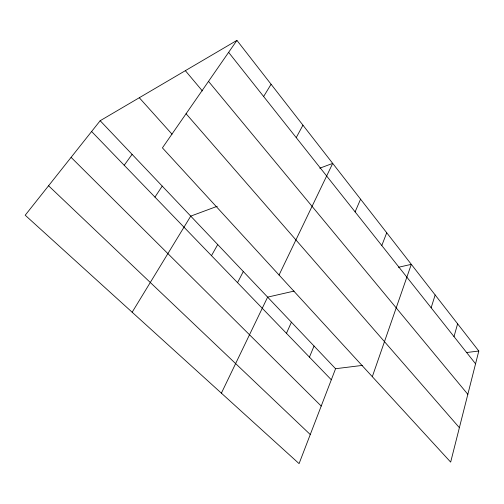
<?xml version="1.0" encoding="UTF-8"?>
<svg xmlns="http://www.w3.org/2000/svg" width="504" height="504" viewBox="0 0 504 504"><rect width="100%" height="100%" fill="white"/><g stroke="black" fill="none" stroke-linecap="round" stroke-linejoin="round"><path stroke-width="0.76" d="M478.8 351.017L450.664 462.105L162.42 147.861L236.918 40.377L478.8 351.017L466.49 352.542M454.01 336.615L457.607 323.807M431.147 307.786L435.154 294.966M372.311 376.683L411.308 264.348L398.412 267.29M362.445 365.394L335.576 368.714L299.08 463.623L25.2 215.221L100.17 120.721L236.918 40.377M381.799 245.542L386.726 232.766M309.45 357.134L314.042 346.027M355.112 211.888L360.574 199.187M286.455 333.32L291.419 322.195M279.058 275.02L332.703 163.397L319.757 168.204M221.388 393.158L267.624 297.127L294.078 291.091M237.535 282.649L243.312 271.524M296.226 137.624L302.942 125.175M211.478 255.66L217.722 244.56M132.155 312.228L190.732 216.128L217.287 206.268M263.63 96.51L271.089 84.269M154.942 197.102L162.231 186.108M124.205 165.262L132.098 154.356M48.567 185.768L310.262 434.536M71.102 157.368L321.212 406.066M91.615 131.506L331.317 379.783M100.17 120.721L335.576 368.714M139.293 97.738L172.047 134.209M186.077 113.734L459.377 427.694M185.352 70.673L202.375 90.928M208.511 81.365L467.832 394.33M228.621 52.353L475.562 363.8"/></g></svg>
